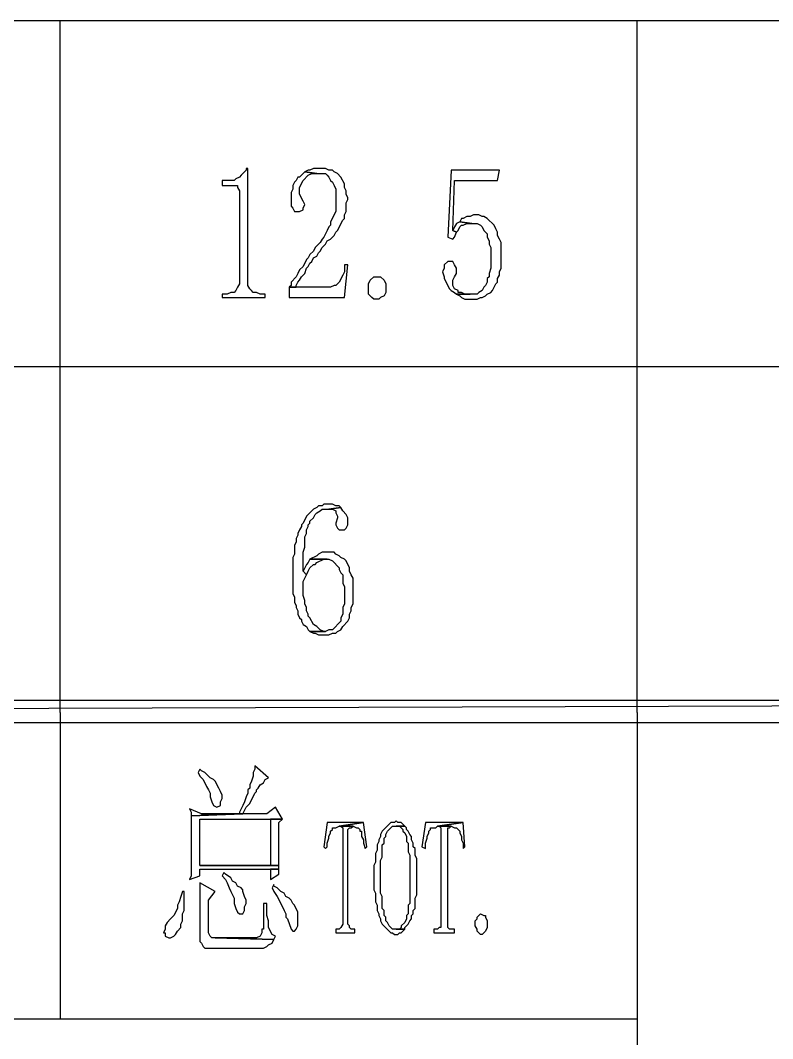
# Model space of a CAD drawing. Extents: x -15.4 to 0.8, y 0.3 to 11.8.
# Drawn here: x -8.5823 to -8.2182, y 6.629 to 7.1219 of the extents above; entities that cross this region are included whole.
import ezdxf

# ---------------------------------------------------------------- set-up
doc = ezdxf.new("R2010")
doc.units = 0
doc.header["$MEASUREMENT"] = 0
doc.linetypes.add('AUSGEZOGEN', pattern=[0])
doc.layers.get('0').update_dxf_attribs({"linetype": 'AUSGEZOGEN'})

msp = doc.modelspace()

# ---------------------------------------------------------------- linework, layer by layer
for points in [[(-10.76795, 7.1219), (-7.41878, 7.1219)], [(-8.56295, 6.7869), (-8.56295, 7.1219)], [(-8.28378, 6.7869), (-8.28378, 7.1219)], [(-8.47211, 7.05023), (-8.47295, 7.05023), (-8.47295, 7.05023), (-8.47295, 7.0494), (-8.47295, 7.0494), (-8.47545, 7.0469), (-8.47545, 7.0469), (-8.47628, 7.04606), (-8.47628, 7.04606), (-8.47795, 7.04523), (-8.47795, 7.04523), (-8.47878, 7.0444), (-8.47878, 7.0444), (-8.48461, 7.0444), (-8.48461, 7.0444), (-8.48461, 7.0419), (-8.48461, 7.0419), (-8.47711, 7.0419), (-8.47711, 7.0419), (-8.47711, 7.04106), (-8.47711, 7.04106), (-8.47628, 7.0394), (-8.47628, 7.0394), (-8.47628, 6.9944), (-8.47628, 6.9944), (-8.47711, 6.99273), (-8.47711, 6.99273), (-8.47795, 6.99106), (-8.47795, 6.99106), (-8.47878, 6.99023), (-8.47878, 6.99023), (-8.48045, 6.99023), (-8.48045, 6.99023), (-8.48211, 6.9894), (-8.48211, 6.9894), (-8.48461, 6.9894), (-8.48461, 6.9894), (-8.48461, 6.98773), (-8.48461, 6.98773), (-8.46378, 6.98773), (-8.46378, 6.98773), (-8.46378, 6.9894), (-8.46378, 6.9894), (-8.46628, 6.9894), (-8.46628, 6.9894), (-8.46795, 6.99023), (-8.46795, 6.99023), (-8.46961, 6.99023), (-8.46961, 6.99023), (-8.47045, 6.99106), (-8.47045, 6.99106), (-8.47128, 6.9919), (-8.47128, 6.9919), (-8.47211, 6.99356), (-8.47211, 6.99356), (-8.47211, 6.99523), (-8.47211, 7.05023)], [(-8.43795, 7.05023), (-8.44045, 7.05023), (-8.44045, 7.05023), (-8.44211, 7.0494), (-8.44211, 7.0494), (-8.44295, 7.0494), (-8.44295, 7.0494), (-8.44461, 7.04856), (-8.44461, 7.04856), (-8.43878, 7.04773), (-8.43878, 7.04773), (-8.43461, 7.04773), (-8.43461, 7.04773), (-8.43378, 7.0469), (-8.43378, 7.0469), (-8.43295, 7.04606), (-8.43295, 7.04606), (-8.43211, 7.0444), (-8.43211, 7.0444), (-8.43128, 7.04356), (-8.43128, 7.04356), (-8.43045, 7.0419), (-8.43045, 7.0419), (-8.42961, 7.04023), (-8.42961, 7.04023), (-8.42961, 7.0294), (-8.42961, 7.0294), (-8.43211, 7.0244), (-8.43211, 7.0244), (-8.43211, 7.02273), (-8.43211, 7.02273), (-8.43295, 7.0219), (-8.43295, 7.0219), (-8.43378, 7.02023), (-8.43378, 7.02023), (-8.43461, 7.01856), (-8.43461, 7.01856), (-8.43545, 7.0169), (-8.43545, 7.0169), (-8.43628, 7.01606), (-8.43628, 7.01606), (-8.43711, 7.0144), (-8.43711, 7.0144), (-8.43878, 7.01273), (-8.43878, 7.01273), (-8.43961, 7.0119), (-8.43961, 7.0119), (-8.44045, 7.01023), (-8.44045, 7.01023), (-8.44211, 7.00856), (-8.44211, 7.00856), (-8.44295, 7.0069), (-8.44295, 7.0069), (-8.44378, 7.00606), (-8.44378, 7.00606), (-8.44545, 7.00273), (-8.44545, 7.00273), (-8.44711, 7.00106), (-8.44711, 7.00106), (-8.44795, 6.9994), (-8.44795, 6.9994), (-8.44878, 6.99773), (-8.44878, 6.99773), (-8.45128, 6.99523), (-8.45128, 6.99523), (-8.45128, 6.99356), (-8.45128, 6.99356), (-8.45211, 6.99273), (-8.45211, 6.99273), (-8.44878, 6.99273), (-8.44878, 6.99273), (-8.44878, 6.99356), (-8.44878, 6.99356), (-8.44795, 6.99523), (-8.44795, 6.99523), (-8.44711, 6.99606), (-8.44711, 6.99606), (-8.44628, 6.99773), (-8.44628, 6.99773), (-8.44461, 6.9994), (-8.44461, 6.9994), (-8.44378, 7.0019), (-8.44378, 7.0019), (-8.44295, 7.00273), (-8.44295, 7.00273), (-8.44211, 7.0044), (-8.44211, 7.0044), (-8.44128, 7.00523), (-8.44128, 7.00523), (-8.44045, 7.0069), (-8.44045, 7.0069), (-8.43878, 7.00773), (-8.43878, 7.00773), (-8.43795, 7.0094), (-8.43795, 7.0094), (-8.43711, 7.01023), (-8.43711, 7.01023), (-8.43628, 7.0119), (-8.43628, 7.0119), (-8.43461, 7.01356), (-8.43461, 7.01356), (-8.43378, 7.01523), (-8.43378, 7.01523), (-8.43211, 7.01606), (-8.43211, 7.01606), (-8.43045, 7.01773), (-8.43045, 7.01773), (-8.42961, 7.0194), (-8.42961, 7.0194), (-8.42878, 7.02023), (-8.42878, 7.02023), (-8.42628, 7.02523), (-8.42628, 7.02523), (-8.42545, 7.02606), (-8.42545, 7.02606), (-8.42545, 7.02773), (-8.42545, 7.02773), (-8.42461, 7.0294), (-8.42461, 7.0294), (-8.42461, 7.03356), (-8.42461, 7.03356), (-8.42378, 7.03523), (-8.42378, 7.03523), (-8.42378, 7.03606), (-8.42378, 7.03606), (-8.42461, 7.03773), (-8.42461, 7.03773), (-8.42461, 7.0394), (-8.42461, 7.0394), (-8.42545, 7.04106), (-8.42545, 7.04106), (-8.42545, 7.04273), (-8.42545, 7.04273), (-8.42711, 7.04606), (-8.42711, 7.04606), (-8.42878, 7.04773), (-8.42878, 7.04773), (-8.43045, 7.04856), (-8.43045, 7.04856), (-8.43128, 7.0494), (-8.43128, 7.0494), (-8.43295, 7.0494), (-8.43295, 7.0494), (-8.43461, 7.05023), (-8.43461, 7.05023), (-8.43628, 7.05023), (-8.43795, 7.05023)], [(-8.35045, 7.0494), (-8.37378, 7.0494), (-8.37378, 7.0494), (-8.37545, 7.0169), (-8.37545, 7.0169), (-8.37295, 7.01606), (-8.37295, 7.01606), (-8.37211, 7.0169), (-8.37211, 7.0169), (-8.37128, 7.0194), (-8.37128, 7.0194), (-8.37295, 7.02023), (-8.37295, 7.02023), (-8.37211, 7.0444), (-8.37211, 7.0444), (-8.35128, 7.0444), (-8.35045, 7.0494)], [(-8.44461, 7.04856), (-8.44711, 7.04606), (-8.44711, 7.04606), (-8.44795, 7.04606), (-8.44795, 7.04606), (-8.44878, 7.0444), (-8.44878, 7.0444), (-8.44961, 7.04356), (-8.44961, 7.04356), (-8.45045, 7.0419), (-8.45045, 7.0419), (-8.45045, 7.04023), (-8.45045, 7.04023), (-8.45128, 7.03856), (-8.45128, 7.03856), (-8.45128, 7.0319), (-8.45128, 7.0319), (-8.45045, 7.03106), (-8.45045, 7.03106), (-8.44961, 7.0294), (-8.44961, 7.0294), (-8.44711, 7.0294), (-8.44711, 7.0294), (-8.44545, 7.03023), (-8.44545, 7.03023), (-8.44545, 7.03106), (-8.44545, 7.03106), (-8.44461, 7.03273), (-8.44461, 7.03273), (-8.44545, 7.0344), (-8.44545, 7.0344), (-8.44711, 7.03773), (-8.44711, 7.03773), (-8.44711, 7.04106), (-8.44711, 7.04106), (-8.44545, 7.0444), (-8.44545, 7.0444), (-8.44295, 7.0469), (-8.44295, 7.0469), (-8.44128, 7.04773), (-8.44128, 7.04773), (-8.43878, 7.04773), (-8.44461, 7.04856)], [(-8.36961, 7.0244), (-8.37128, 7.02356), (-8.37128, 7.02356), (-8.37211, 7.0219), (-8.37211, 7.0219), (-8.37295, 7.02023), (-8.37295, 7.02023), (-8.37128, 7.0194), (-8.37128, 7.0194), (-8.37045, 7.02023), (-8.37045, 7.02023), (-8.36961, 7.0219), (-8.36961, 7.0219), (-8.36878, 7.02273), (-8.36878, 7.02273), (-8.36795, 7.02273), (-8.36795, 7.02273), (-8.36628, 7.02356), (-8.36628, 7.02356), (-8.36378, 7.02356), (-8.36961, 7.0244)], [(-8.36211, 7.02773), (-8.36295, 7.02773), (-8.36295, 7.02773), (-8.36461, 7.0269), (-8.36461, 7.0269), (-8.36628, 7.0269), (-8.36628, 7.0269), (-8.36795, 7.02606), (-8.36795, 7.02606), (-8.36878, 7.02606), (-8.36878, 7.02606), (-8.36961, 7.0244), (-8.36961, 7.0244), (-8.36378, 7.02356), (-8.36378, 7.02356), (-8.36128, 7.02356), (-8.36128, 7.02356), (-8.35961, 7.02273), (-8.35961, 7.02273), (-8.35878, 7.0219), (-8.35878, 7.0219), (-8.35795, 7.02023), (-8.35795, 7.02023), (-8.35711, 7.0194), (-8.35711, 7.0194), (-8.35628, 7.01856), (-8.35628, 7.01856), (-8.35628, 7.0169), (-8.35628, 7.0169), (-8.35545, 7.01523), (-8.35545, 7.01523), (-8.35545, 7.01356), (-8.35545, 7.01356), (-8.35461, 7.0119), (-8.35461, 7.0119), (-8.35461, 7.0019), (-8.35461, 7.0019), (-8.35545, 6.9994), (-8.35545, 6.9994), (-8.35545, 6.99773), (-8.35545, 6.99773), (-8.35628, 6.9969), (-8.35628, 6.9969), (-8.35628, 6.99523), (-8.35628, 6.99523), (-8.35711, 6.99356), (-8.35711, 6.99356), (-8.35795, 6.99273), (-8.35795, 6.99273), (-8.35878, 6.99106), (-8.35878, 6.99106), (-8.36045, 6.99023), (-8.36045, 6.99023), (-8.36128, 6.9894), (-8.36128, 6.9894), (-8.37128, 6.9894), (-8.37128, 6.9894), (-8.36961, 6.98856), (-8.36961, 6.98856), (-8.36878, 6.98773), (-8.36878, 6.98773), (-8.36711, 6.9869), (-8.36711, 6.9869), (-8.36128, 6.9869), (-8.36128, 6.9869), (-8.35961, 6.98773), (-8.35961, 6.98773), (-8.35878, 6.98773), (-8.35878, 6.98773), (-8.35711, 6.98856), (-8.35711, 6.98856), (-8.35628, 6.9894), (-8.35628, 6.9894), (-8.35461, 6.99023), (-8.35461, 6.99023), (-8.35378, 6.99106), (-8.35378, 6.99106), (-8.35295, 6.99273), (-8.35295, 6.99273), (-8.35211, 6.9944), (-8.35211, 6.9944), (-8.35128, 6.99523), (-8.35128, 6.99523), (-8.35128, 6.9969), (-8.35128, 6.9969), (-8.35045, 6.99856), (-8.35045, 6.99856), (-8.35045, 7.00023), (-8.35045, 7.00023), (-8.34961, 7.0019), (-8.34961, 7.0019), (-8.34961, 7.0144), (-8.34961, 7.0144), (-8.35045, 7.01606), (-8.35045, 7.01606), (-8.35128, 7.01773), (-8.35128, 7.01773), (-8.35128, 7.0194), (-8.35128, 7.0194), (-8.35211, 7.02106), (-8.35211, 7.02106), (-8.35295, 7.02273), (-8.35295, 7.02273), (-8.35628, 7.02606), (-8.35628, 7.02606), (-8.35795, 7.0269), (-8.35795, 7.0269), (-8.35878, 7.0269), (-8.35878, 7.0269), (-8.36045, 7.02773), (-8.36211, 7.02773)], [(-8.37378, 7.00523), (-8.37545, 7.00523), (-8.37545, 7.00523), (-8.37711, 7.00356), (-8.37711, 7.00356), (-8.37711, 7.0019), (-8.37711, 7.0019), (-8.37795, 7.00023), (-8.37795, 7.00023), (-8.37711, 6.99773), (-8.37711, 6.99773), (-8.37711, 6.9969), (-8.37711, 6.9969), (-8.37461, 6.9919), (-8.37461, 6.9919), (-8.37378, 6.99106), (-8.37378, 6.99106), (-8.37211, 6.99023), (-8.37211, 6.99023), (-8.37128, 6.9894), (-8.37128, 6.9894), (-8.36461, 6.9894), (-8.36461, 6.9894), (-8.36711, 6.9894), (-8.36711, 6.9894), (-8.36878, 6.99023), (-8.36878, 6.99023), (-8.37045, 6.99023), (-8.37045, 6.99023), (-8.37045, 6.99106), (-8.37045, 6.99106), (-8.37211, 6.9919), (-8.37211, 6.9919), (-8.37295, 6.99356), (-8.37295, 6.99356), (-8.37295, 6.99606), (-8.37295, 6.99606), (-8.37211, 6.99773), (-8.37211, 6.99773), (-8.37128, 6.9994), (-8.37128, 6.9994), (-8.37128, 7.0019), (-8.37128, 7.0019), (-8.37211, 7.00356), (-8.37211, 7.00356), (-8.37295, 7.00523), (-8.37378, 7.00523)], [(-8.42378, 7.00356), (-8.42545, 7.00356), (-8.42545, 7.00356), (-8.42545, 7.00023), (-8.42545, 7.00023), (-8.42628, 6.99856), (-8.42628, 6.99856), (-8.42795, 6.99523), (-8.42795, 6.99523), (-8.42961, 6.99356), (-8.42961, 6.99356), (-8.43045, 6.99356), (-8.43045, 6.99356), (-8.43211, 6.99273), (-8.43211, 6.99273), (-8.45211, 6.99273), (-8.45211, 6.99273), (-8.45211, 6.98773), (-8.45211, 6.98773), (-8.42545, 6.98773), (-8.42378, 7.00356)], [(-8.40961, 6.9869), (-8.41128, 6.9869), (-8.41128, 6.9869), (-8.41211, 6.98773), (-8.41211, 6.98773), (-8.41295, 6.98856), (-8.41295, 6.98856), (-8.41378, 6.9894), (-8.41378, 6.9894), (-8.41378, 6.9944), (-8.41378, 6.9944), (-8.41295, 6.99606), (-8.41295, 6.99606), (-8.41128, 6.99773), (-8.41128, 6.99773), (-8.40795, 6.99773), (-8.40795, 6.99773), (-8.40628, 6.99606), (-8.40628, 6.99606), (-8.40545, 6.9944), (-8.40545, 6.9944), (-8.40545, 6.99023), (-8.40545, 6.99023), (-8.40628, 6.98856), (-8.40628, 6.98856), (-8.40795, 6.98773), (-8.40795, 6.98773), (-8.40878, 6.9869), (-8.40878, 6.9869), (-8.40961, 6.9869), (-8.40961, 6.9869)], [(-10.76795, 6.9544), (-7.41878, 6.9544)], [(-8.43295, 6.88773), (-8.43545, 6.88773), (-8.43545, 6.88773), (-8.43628, 6.8869), (-8.43628, 6.8869), (-8.43795, 6.8869), (-8.43795, 6.8869), (-8.43878, 6.88606), (-8.43878, 6.88606), (-8.44045, 6.88523), (-8.44045, 6.88523), (-8.44378, 6.8819), (-8.44378, 6.8819), (-8.44545, 6.87856), (-8.44545, 6.87856), (-8.44628, 6.87773), (-8.44628, 6.87773), (-8.44628, 6.8769), (-8.44628, 6.8769), (-8.44711, 6.87523), (-8.44711, 6.87523), (-8.44795, 6.87356), (-8.44795, 6.87356), (-8.44795, 6.87273), (-8.44795, 6.87273), (-8.44878, 6.87106), (-8.44878, 6.87106), (-8.44878, 6.8694), (-8.44878, 6.8694), (-8.44961, 6.86773), (-8.44961, 6.86773), (-8.44961, 6.86356), (-8.44961, 6.86356), (-8.45045, 6.8619), (-8.45045, 6.8619), (-8.45045, 6.8444), (-8.45045, 6.8444), (-8.44961, 6.84273), (-8.44961, 6.84273), (-8.44961, 6.84023), (-8.44961, 6.84023), (-8.44878, 6.83856), (-8.44878, 6.83856), (-8.44878, 6.83773), (-8.44878, 6.83773), (-8.44795, 6.83606), (-8.44795, 6.83606), (-8.44795, 6.8344), (-8.44795, 6.8344), (-8.44711, 6.83273), (-8.44711, 6.83273), (-8.44628, 6.8319), (-8.44628, 6.8319), (-8.44628, 6.83106), (-8.44628, 6.83106), (-8.44545, 6.8294), (-8.44545, 6.8294), (-8.44378, 6.82856), (-8.44378, 6.82856), (-8.44295, 6.8269), (-8.44295, 6.8269), (-8.44211, 6.82606), (-8.44211, 6.82606), (-8.43461, 6.82606), (-8.43461, 6.82606), (-8.43545, 6.82606), (-8.43545, 6.82606), (-8.43711, 6.8269), (-8.43711, 6.8269), (-8.43878, 6.82856), (-8.43878, 6.82856), (-8.44045, 6.8294), (-8.44045, 6.8294), (-8.44211, 6.83273), (-8.44211, 6.83273), (-8.44295, 6.83356), (-8.44295, 6.83356), (-8.44295, 6.8344), (-8.44295, 6.8344), (-8.44378, 6.83606), (-8.44378, 6.83606), (-8.44378, 6.83773), (-8.44378, 6.83773), (-8.44461, 6.8394), (-8.44461, 6.8394), (-8.44461, 6.84106), (-8.44461, 6.84106), (-8.44545, 6.84356), (-8.44545, 6.84356), (-8.44545, 6.85023), (-8.44545, 6.85023), (-8.44378, 6.85356), (-8.44378, 6.85356), (-8.44545, 6.85523), (-8.44545, 6.85523), (-8.44545, 6.8644), (-8.44545, 6.8644), (-8.44461, 6.8669), (-8.44461, 6.8669), (-8.44461, 6.8719), (-8.44461, 6.8719), (-8.44378, 6.87356), (-8.44378, 6.87356), (-8.44378, 6.87523), (-8.44378, 6.87523), (-8.44295, 6.8769), (-8.44295, 6.8769), (-8.44295, 6.87773), (-8.44295, 6.87773), (-8.44211, 6.87856), (-8.44211, 6.87856), (-8.44211, 6.8794), (-8.44211, 6.8794), (-8.44045, 6.88106), (-8.44045, 6.88106), (-8.43961, 6.88273), (-8.43961, 6.88273), (-8.43878, 6.88356), (-8.43878, 6.88356), (-8.43711, 6.8844), (-8.43711, 6.8844), (-8.43628, 6.88523), (-8.43628, 6.88523), (-8.43295, 6.88523), (-8.43295, 6.88523), (-8.42711, 6.88606), (-8.42711, 6.88606), (-8.42795, 6.8869), (-8.42795, 6.8869), (-8.42961, 6.8869), (-8.42961, 6.8869), (-8.43128, 6.88773), (-8.43295, 6.88773)], [(-8.42711, 6.88606), (-8.43295, 6.88523), (-8.43295, 6.88523), (-8.43128, 6.88523), (-8.43128, 6.88523), (-8.42961, 6.8844), (-8.42961, 6.8844), (-8.42961, 6.88356), (-8.42961, 6.88356), (-8.42878, 6.8819), (-8.42878, 6.8819), (-8.42878, 6.88106), (-8.42878, 6.88106), (-8.42961, 6.87856), (-8.42961, 6.87856), (-8.42961, 6.87773), (-8.42961, 6.87773), (-8.42878, 6.87606), (-8.42878, 6.87606), (-8.42795, 6.87523), (-8.42795, 6.87523), (-8.42545, 6.87523), (-8.42545, 6.87523), (-8.42461, 6.87606), (-8.42461, 6.87606), (-8.42378, 6.87773), (-8.42378, 6.87773), (-8.42378, 6.88106), (-8.42378, 6.88106), (-8.42461, 6.88273), (-8.42461, 6.88273), (-8.42628, 6.8844), (-8.42711, 6.88606)], [(-8.43378, 6.8644), (-8.43628, 6.8644), (-8.43628, 6.8644), (-8.43795, 6.86356), (-8.43795, 6.86356), (-8.43878, 6.86273), (-8.43878, 6.86273), (-8.44211, 6.86106), (-8.44211, 6.86106), (-8.43295, 6.86106), (-8.43295, 6.86106), (-8.43128, 6.86023), (-8.43128, 6.86023), (-8.42795, 6.8569), (-8.42795, 6.8569), (-8.42795, 6.85606), (-8.42795, 6.85606), (-8.42711, 6.8544), (-8.42711, 6.8544), (-8.42628, 6.85356), (-8.42628, 6.85356), (-8.42628, 6.8494), (-8.42628, 6.8494), (-8.42545, 6.84773), (-8.42545, 6.84773), (-8.42545, 6.8394), (-8.42545, 6.8394), (-8.42628, 6.83773), (-8.42628, 6.83773), (-8.42628, 6.8344), (-8.42628, 6.8344), (-8.42711, 6.83273), (-8.42711, 6.83273), (-8.42711, 6.83106), (-8.42711, 6.83106), (-8.43128, 6.8269), (-8.43128, 6.8269), (-8.43295, 6.8269), (-8.43295, 6.8269), (-8.43461, 6.82606), (-8.43461, 6.82606), (-8.44211, 6.82606), (-8.44211, 6.82606), (-8.44045, 6.82523), (-8.44045, 6.82523), (-8.43961, 6.82523), (-8.43961, 6.82523), (-8.43795, 6.8244), (-8.43795, 6.8244), (-8.43295, 6.8244), (-8.43295, 6.8244), (-8.43128, 6.82523), (-8.43128, 6.82523), (-8.42961, 6.82523), (-8.42961, 6.82523), (-8.42878, 6.82606), (-8.42878, 6.82606), (-8.42711, 6.8269), (-8.42711, 6.8269), (-8.42628, 6.82856), (-8.42628, 6.82856), (-8.42378, 6.83106), (-8.42378, 6.83106), (-8.42295, 6.83273), (-8.42295, 6.83273), (-8.42295, 6.8344), (-8.42295, 6.8344), (-8.42211, 6.83606), (-8.42211, 6.83606), (-8.42211, 6.83773), (-8.42211, 6.83773), (-8.42128, 6.8394), (-8.42128, 6.8394), (-8.42128, 6.8519), (-8.42128, 6.8519), (-8.42211, 6.85356), (-8.42211, 6.85356), (-8.42295, 6.85523), (-8.42295, 6.85523), (-8.42295, 6.8569), (-8.42295, 6.8569), (-8.42461, 6.86023), (-8.42461, 6.86023), (-8.42545, 6.86106), (-8.42545, 6.86106), (-8.42711, 6.8619), (-8.42711, 6.8619), (-8.42795, 6.86273), (-8.42795, 6.86273), (-8.42961, 6.86356), (-8.42961, 6.86356), (-8.43045, 6.8644), (-8.43045, 6.8644), (-8.43211, 6.8644), (-8.43378, 6.8644)], [(-8.44211, 6.86106), (-8.44295, 6.8594), (-8.44295, 6.8594), (-8.44378, 6.85856), (-8.44378, 6.85856), (-8.44545, 6.85523), (-8.44545, 6.85523), (-8.44378, 6.85356), (-8.44378, 6.85356), (-8.44295, 6.85523), (-8.44295, 6.85523), (-8.44211, 6.8569), (-8.44211, 6.8569), (-8.44045, 6.85856), (-8.44045, 6.85856), (-8.43961, 6.85856), (-8.43961, 6.85856), (-8.43878, 6.8594), (-8.43878, 6.8594), (-8.43545, 6.86106), (-8.43545, 6.86106), (-8.43378, 6.86106), (-8.44211, 6.86106)], [(-10.76795, 6.79273), (-10.76795, 6.7819), (-10.76795, 6.7819), (-7.41878, 6.79273), (-10.76795, 6.79273)], [(-10.76795, 6.7819), (-7.41878, 6.79273), (-7.41878, 6.79273), (-7.41878, 6.7819), (-10.76795, 6.7819)], [(-10.76795, 6.79273), (-10.76795, 6.7819), (-10.76795, 6.7819), (-7.41878, 6.79273), (-10.76795, 6.79273)], [(-10.76795, 6.7819), (-7.41878, 6.79273), (-7.41878, 6.79273), (-7.41878, 6.7819), (-10.76795, 6.7819)], [(-8.56295, 6.7869), (-8.56295, 6.63856)], [(-8.28378, 6.7869), (-8.28378, 6.51106)], [(-8.49545, 6.7594), (-8.49628, 6.75773), (-8.49628, 6.75773), (-8.49545, 6.75606), (-8.49545, 6.75606), (-8.49378, 6.7544), (-8.49378, 6.7544), (-8.49211, 6.75106), (-8.49211, 6.75106), (-8.49128, 6.7494), (-8.49128, 6.7494), (-8.49045, 6.74773), (-8.49045, 6.74773), (-8.49045, 6.74606), (-8.49045, 6.74606), (-8.48961, 6.74356), (-8.48961, 6.74356), (-8.48878, 6.7419), (-8.48878, 6.7419), (-8.48711, 6.74106), (-8.48711, 6.74106), (-8.48545, 6.7419), (-8.48545, 6.7419), (-8.48545, 6.74356), (-8.48545, 6.74356), (-8.48461, 6.74523), (-8.48461, 6.74523), (-8.48461, 6.7469), (-8.48461, 6.7469), (-8.48545, 6.74856), (-8.48545, 6.74856), (-8.48628, 6.75023), (-8.48628, 6.75023), (-8.48795, 6.75356), (-8.48795, 6.75356), (-8.48878, 6.7544), (-8.48878, 6.7544), (-8.49045, 6.75523), (-8.49045, 6.75523), (-8.49295, 6.75773), (-8.49295, 6.75773), (-8.49461, 6.75856), (-8.49545, 6.7594)], [(-8.46878, 6.76106), (-8.46878, 6.7594), (-8.46878, 6.7594), (-8.46961, 6.75773), (-8.46961, 6.75773), (-8.46961, 6.75606), (-8.46961, 6.75606), (-8.47045, 6.75356), (-8.47045, 6.75356), (-8.47128, 6.7519), (-8.47128, 6.7519), (-8.47128, 6.75023), (-8.47128, 6.75023), (-8.47211, 6.7494), (-8.47211, 6.7494), (-8.47211, 6.74773), (-8.47211, 6.74773), (-8.47295, 6.74606), (-8.47295, 6.74606), (-8.47378, 6.74356), (-8.47378, 6.74356), (-8.47461, 6.7419), (-8.47461, 6.7419), (-8.47545, 6.74023), (-8.47545, 6.74023), (-8.47628, 6.73856), (-8.47628, 6.73856), (-8.47628, 6.73773), (-8.47628, 6.73773), (-8.49461, 6.73773), (-8.49461, 6.73773), (-8.47461, 6.73773), (-8.47461, 6.73773), (-8.47378, 6.7394), (-8.47378, 6.7394), (-8.47295, 6.74106), (-8.47295, 6.74106), (-8.47128, 6.74273), (-8.47128, 6.74273), (-8.46878, 6.74773), (-8.46878, 6.74773), (-8.46795, 6.74856), (-8.46795, 6.74856), (-8.46795, 6.7494), (-8.46795, 6.7494), (-8.46711, 6.75023), (-8.46711, 6.75023), (-8.46628, 6.7519), (-8.46628, 6.7519), (-8.46461, 6.75273), (-8.46461, 6.75273), (-8.46378, 6.7544), (-8.46378, 6.7544), (-8.46211, 6.75523), (-8.46878, 6.76106)], [(-8.45878, 6.74106), (-8.46295, 6.73773), (-8.46295, 6.73773), (-8.47461, 6.73773), (-8.47461, 6.73773), (-8.49961, 6.7369), (-8.49961, 6.7369), (-8.49961, 6.70773), (-8.49961, 6.70773), (-8.50045, 6.70606), (-8.50045, 6.70606), (-8.49545, 6.70773), (-8.49545, 6.70773), (-8.49545, 6.71106), (-8.49545, 6.71106), (-8.45711, 6.71106), (-8.45711, 6.71106), (-8.45711, 6.71273), (-8.45711, 6.71273), (-8.49545, 6.71273), (-8.49545, 6.71273), (-8.49545, 6.73523), (-8.49545, 6.73523), (-8.45545, 6.73523), (-8.45878, 6.74106)], [(-8.50045, 6.74023), (-8.49961, 6.73856), (-8.49961, 6.73856), (-8.49961, 6.7369), (-8.49961, 6.7369), (-8.47461, 6.73773), (-8.47461, 6.73773), (-8.49461, 6.73773), (-8.50045, 6.74023)], [(-8.45545, 6.73523), (-8.46128, 6.73523), (-8.46128, 6.73523), (-8.46128, 6.71273), (-8.46128, 6.71273), (-8.49545, 6.71273), (-8.49545, 6.71273), (-8.45711, 6.71273), (-8.45711, 6.71273), (-8.45711, 6.73356), (-8.45545, 6.73523)], [(-8.41628, 6.73356), (-8.43378, 6.73356), (-8.43378, 6.73356), (-8.43545, 6.7219), (-8.43545, 6.7219), (-8.43461, 6.72106), (-8.43461, 6.72106), (-8.43378, 6.7219), (-8.43378, 6.7219), (-8.43378, 6.72356), (-8.43378, 6.72356), (-8.43295, 6.72606), (-8.43295, 6.72606), (-8.43295, 6.7269), (-8.43295, 6.7269), (-8.43211, 6.72856), (-8.43211, 6.72856), (-8.43211, 6.7294), (-8.43211, 6.7294), (-8.43128, 6.73023), (-8.43128, 6.73023), (-8.43128, 6.73106), (-8.43128, 6.73106), (-8.42961, 6.73106), (-8.42961, 6.73106), (-8.42795, 6.7319), (-8.41628, 6.73356)], [(-8.41628, 6.73356), (-8.42795, 6.7319), (-8.42795, 6.7319), (-8.42128, 6.7319), (-8.42128, 6.7319), (-8.41961, 6.73106), (-8.41961, 6.73106), (-8.41878, 6.73106), (-8.41878, 6.73106), (-8.41795, 6.73023), (-8.41795, 6.73023), (-8.41795, 6.7294), (-8.41795, 6.7294), (-8.41711, 6.7294), (-8.41711, 6.7294), (-8.41711, 6.7269), (-8.41711, 6.7269), (-8.41628, 6.72523), (-8.41628, 6.72523), (-8.41628, 6.72356), (-8.41628, 6.72356), (-8.41545, 6.72106), (-8.41545, 6.72106), (-8.41461, 6.7219), (-8.41628, 6.73356)], [(-8.40045, 6.7344), (-8.40128, 6.73356), (-8.40128, 6.73356), (-8.40295, 6.73356), (-8.40295, 6.73356), (-8.40711, 6.7294), (-8.40711, 6.7294), (-8.40795, 6.72773), (-8.40795, 6.72773), (-8.40795, 6.7269), (-8.40795, 6.7269), (-8.40878, 6.72523), (-8.40878, 6.72523), (-8.40878, 6.7244), (-8.40878, 6.7244), (-8.40961, 6.72273), (-8.40961, 6.72273), (-8.40961, 6.72023), (-8.40961, 6.72023), (-8.41045, 6.71856), (-8.41045, 6.71856), (-8.41045, 6.7144), (-8.41045, 6.7144), (-8.41128, 6.71273), (-8.41128, 6.71273), (-8.41128, 6.70106), (-8.41128, 6.70106), (-8.41045, 6.6994), (-8.41045, 6.6994), (-8.41045, 6.69523), (-8.41045, 6.69523), (-8.40961, 6.69356), (-8.40961, 6.69356), (-8.40961, 6.69106), (-8.40961, 6.69106), (-8.40878, 6.6894), (-8.40878, 6.6894), (-8.40878, 6.68856), (-8.40878, 6.68856), (-8.40795, 6.6869), (-8.40795, 6.6869), (-8.40795, 6.68606), (-8.40795, 6.68606), (-8.40711, 6.6844), (-8.40711, 6.6844), (-8.40295, 6.68023), (-8.40295, 6.68023), (-8.40211, 6.68023), (-8.40211, 6.68023), (-8.40128, 6.6794), (-8.40128, 6.6794), (-8.39961, 6.6794), (-8.39961, 6.6794), (-8.39878, 6.68023), (-8.39878, 6.68023), (-8.39795, 6.68023), (-8.39795, 6.68023), (-8.39628, 6.6819), (-8.39628, 6.6819), (-8.40211, 6.6819), (-8.40211, 6.6819), (-8.40378, 6.68356), (-8.40378, 6.68356), (-8.40461, 6.68523), (-8.40461, 6.68523), (-8.40545, 6.68606), (-8.40545, 6.68606), (-8.40545, 6.68773), (-8.40545, 6.68773), (-8.40628, 6.68856), (-8.40628, 6.68856), (-8.40628, 6.69106), (-8.40628, 6.69106), (-8.40711, 6.6919), (-8.40711, 6.6919), (-8.40711, 6.69773), (-8.40711, 6.69773), (-8.40795, 6.6994), (-8.40795, 6.6994), (-8.40795, 6.71523), (-8.40795, 6.71523), (-8.40711, 6.7169), (-8.40711, 6.7169), (-8.40711, 6.72273), (-8.40711, 6.72273), (-8.40628, 6.72356), (-8.40628, 6.72356), (-8.40628, 6.72606), (-8.40628, 6.72606), (-8.40545, 6.7269), (-8.40545, 6.7269), (-8.40545, 6.72773), (-8.40545, 6.72773), (-8.40461, 6.7294), (-8.40461, 6.7294), (-8.40211, 6.7319), (-8.40211, 6.7319), (-8.39628, 6.7319), (-8.39628, 6.7319), (-8.39795, 6.73356), (-8.39795, 6.73356), (-8.39961, 6.73356), (-8.40045, 6.7344)], [(-8.36795, 6.73356), (-8.38628, 6.73356), (-8.38628, 6.73356), (-8.38795, 6.7219), (-8.38795, 6.7219), (-8.38628, 6.72106), (-8.38628, 6.72106), (-8.38628, 6.72356), (-8.38628, 6.72356), (-8.38545, 6.72606), (-8.38545, 6.72606), (-8.38545, 6.7269), (-8.38545, 6.7269), (-8.38461, 6.72856), (-8.38461, 6.72856), (-8.38461, 6.7294), (-8.38461, 6.7294), (-8.38378, 6.73023), (-8.38378, 6.73023), (-8.38378, 6.73106), (-8.38378, 6.73106), (-8.38128, 6.73106), (-8.38128, 6.73106), (-8.38045, 6.7319), (-8.36795, 6.73356)], [(-8.36795, 6.73356), (-8.38045, 6.7319), (-8.38045, 6.7319), (-8.37378, 6.7319), (-8.37378, 6.7319), (-8.37211, 6.73106), (-8.37211, 6.73106), (-8.37128, 6.73106), (-8.37128, 6.73106), (-8.37045, 6.73023), (-8.37045, 6.73023), (-8.36961, 6.7294), (-8.36961, 6.7294), (-8.36961, 6.72856), (-8.36961, 6.72856), (-8.36878, 6.7269), (-8.36878, 6.7269), (-8.36878, 6.72523), (-8.36878, 6.72523), (-8.36795, 6.72356), (-8.36795, 6.72356), (-8.36795, 6.72106), (-8.36795, 6.72106), (-8.36711, 6.7219), (-8.36795, 6.73356)], [(-8.42795, 6.7319), (-8.42711, 6.7319), (-8.42711, 6.7319), (-8.42628, 6.73106), (-8.42628, 6.73106), (-8.42628, 6.6844), (-8.42628, 6.6844), (-8.42711, 6.68273), (-8.42711, 6.68273), (-8.42795, 6.6819), (-8.42795, 6.6819), (-8.42961, 6.6819), (-8.42961, 6.6819), (-8.42961, 6.68023), (-8.42961, 6.68023), (-8.42045, 6.68023), (-8.42045, 6.68023), (-8.42045, 6.6819), (-8.42045, 6.6819), (-8.42211, 6.6819), (-8.42211, 6.6819), (-8.42295, 6.68273), (-8.42295, 6.68273), (-8.42295, 6.68356), (-8.42295, 6.68356), (-8.42378, 6.6844), (-8.42378, 6.6844), (-8.42378, 6.73023), (-8.42378, 6.73023), (-8.42295, 6.73106), (-8.42295, 6.73106), (-8.42211, 6.73106), (-8.42211, 6.73106), (-8.42128, 6.7319), (-8.42795, 6.7319)], [(-8.39628, 6.7319), (-8.40045, 6.7319), (-8.40045, 6.7319), (-8.39878, 6.7319), (-8.39878, 6.7319), (-8.39711, 6.73023), (-8.39711, 6.73023), (-8.39711, 6.7294), (-8.39711, 6.7294), (-8.39628, 6.72856), (-8.39628, 6.72856), (-8.39545, 6.7269), (-8.39545, 6.7269), (-8.39545, 6.7244), (-8.39545, 6.7244), (-8.39461, 6.72356), (-8.39461, 6.72356), (-8.39461, 6.7194), (-8.39461, 6.7194), (-8.39378, 6.71773), (-8.39378, 6.71773), (-8.39378, 6.6944), (-8.39378, 6.6944), (-8.39461, 6.69356), (-8.39461, 6.69356), (-8.39461, 6.6894), (-8.39461, 6.6894), (-8.39545, 6.68856), (-8.39545, 6.68856), (-8.39545, 6.6869), (-8.39545, 6.6869), (-8.39628, 6.68523), (-8.39628, 6.68523), (-8.39795, 6.68356), (-8.39795, 6.68356), (-8.39795, 6.68273), (-8.39795, 6.68273), (-8.39878, 6.6819), (-8.39878, 6.6819), (-8.40045, 6.6819), (-8.40045, 6.6819), (-8.39628, 6.6819), (-8.39628, 6.6819), (-8.39628, 6.68273), (-8.39628, 6.68273), (-8.39461, 6.6844), (-8.39461, 6.6844), (-8.39378, 6.68606), (-8.39378, 6.68606), (-8.39295, 6.6869), (-8.39295, 6.6869), (-8.39295, 6.68856), (-8.39295, 6.68856), (-8.39211, 6.6894), (-8.39211, 6.6894), (-8.39211, 6.69106), (-8.39211, 6.69106), (-8.39128, 6.6919), (-8.39128, 6.6919), (-8.39128, 6.6969), (-8.39128, 6.6969), (-8.39045, 6.69856), (-8.39045, 6.69856), (-8.39045, 6.71606), (-8.39045, 6.71606), (-8.39128, 6.71773), (-8.39128, 6.71773), (-8.39128, 6.72106), (-8.39128, 6.72106), (-8.39211, 6.7219), (-8.39211, 6.7219), (-8.39211, 6.72356), (-8.39211, 6.72356), (-8.39295, 6.72523), (-8.39295, 6.72523), (-8.39295, 6.7269), (-8.39295, 6.7269), (-8.39378, 6.72773), (-8.39378, 6.72773), (-8.39461, 6.7294), (-8.39461, 6.7294), (-8.39545, 6.73023), (-8.39545, 6.73023), (-8.39545, 6.73106), (-8.39628, 6.7319)], [(-8.38045, 6.7319), (-8.37961, 6.7319), (-8.37961, 6.7319), (-8.37878, 6.73106), (-8.37878, 6.73106), (-8.37878, 6.68273), (-8.37878, 6.68273), (-8.37961, 6.68273), (-8.37961, 6.68273), (-8.38045, 6.6819), (-8.38045, 6.6819), (-8.38211, 6.6819), (-8.38211, 6.6819), (-8.38211, 6.68023), (-8.38211, 6.68023), (-8.37211, 6.68023), (-8.37211, 6.68023), (-8.37211, 6.6819), (-8.37211, 6.6819), (-8.37461, 6.6819), (-8.37461, 6.6819), (-8.37545, 6.68273), (-8.37545, 6.68273), (-8.37545, 6.73106), (-8.37545, 6.73106), (-8.37461, 6.73106), (-8.37461, 6.73106), (-8.37378, 6.7319), (-8.38045, 6.7319)], [(-8.48378, 6.7094), (-8.48461, 6.70773), (-8.48461, 6.70773), (-8.48295, 6.70606), (-8.48295, 6.70606), (-8.48211, 6.7044), (-8.48211, 6.7044), (-8.48128, 6.7019), (-8.48128, 6.7019), (-8.48045, 6.70023), (-8.48045, 6.70023), (-8.47961, 6.69856), (-8.47961, 6.69856), (-8.47878, 6.6969), (-8.47878, 6.6969), (-8.47878, 6.6944), (-8.47878, 6.6944), (-8.47795, 6.6919), (-8.47795, 6.6919), (-8.47711, 6.69023), (-8.47711, 6.69023), (-8.47628, 6.6894), (-8.47628, 6.6894), (-8.47461, 6.6894), (-8.47461, 6.6894), (-8.47378, 6.69106), (-8.47378, 6.69106), (-8.47378, 6.69273), (-8.47378, 6.69273), (-8.47295, 6.6944), (-8.47295, 6.6944), (-8.47295, 6.69606), (-8.47295, 6.69606), (-8.47378, 6.69773), (-8.47378, 6.69773), (-8.47461, 6.70023), (-8.47461, 6.70023), (-8.47461, 6.70106), (-8.47461, 6.70106), (-8.47545, 6.7019), (-8.47545, 6.7019), (-8.47711, 6.70273), (-8.47711, 6.70273), (-8.47795, 6.7044), (-8.47795, 6.7044), (-8.47961, 6.70523), (-8.47961, 6.70523), (-8.48045, 6.7069), (-8.48045, 6.7069), (-8.48295, 6.70856), (-8.48378, 6.7094)], [(-8.45711, 6.71106), (-8.46128, 6.71106), (-8.46128, 6.71106), (-8.46128, 6.70606), (-8.46128, 6.70606), (-8.45711, 6.70856), (-8.45711, 6.70856), (-8.45711, 6.7094), (-8.45711, 6.71106)], [(-8.49545, 6.7044), (-8.49545, 6.67606), (-8.49545, 6.67606), (-8.49461, 6.67523), (-8.49461, 6.67523), (-8.49378, 6.67356), (-8.49378, 6.67356), (-8.49295, 6.67273), (-8.49295, 6.67273), (-8.46461, 6.67273), (-8.46461, 6.67273), (-8.46295, 6.67356), (-8.46295, 6.67356), (-8.46211, 6.6744), (-8.46211, 6.6744), (-8.46045, 6.67523), (-8.46045, 6.67523), (-8.45961, 6.6769), (-8.45961, 6.6769), (-8.48795, 6.67773), (-8.48795, 6.67773), (-8.48961, 6.67773), (-8.48961, 6.67773), (-8.49045, 6.67856), (-8.49045, 6.67856), (-8.49128, 6.68023), (-8.49128, 6.68023), (-8.49128, 6.69606), (-8.49128, 6.69606), (-8.48795, 6.70023), (-8.49545, 6.7044)], [(-8.50295, 6.70023), (-8.50378, 6.70023), (-8.50378, 6.70023), (-8.50461, 6.69773), (-8.50461, 6.69773), (-8.50545, 6.69523), (-8.50545, 6.69523), (-8.50628, 6.69356), (-8.50628, 6.69356), (-8.50628, 6.6919), (-8.50628, 6.6919), (-8.50795, 6.68856), (-8.50795, 6.68856), (-8.50878, 6.68773), (-8.50878, 6.68773), (-8.50961, 6.6869), (-8.50961, 6.6869), (-8.51128, 6.68523), (-8.51128, 6.68523), (-8.51211, 6.68356), (-8.51211, 6.68356), (-8.51211, 6.6819), (-8.51211, 6.6819), (-8.51295, 6.68023), (-8.51295, 6.68023), (-8.51211, 6.68023), (-8.51211, 6.68023), (-8.51211, 6.67856), (-8.51211, 6.67856), (-8.51045, 6.67773), (-8.51045, 6.67773), (-8.50961, 6.67773), (-8.50961, 6.67773), (-8.50795, 6.67856), (-8.50795, 6.67856), (-8.50711, 6.6794), (-8.50711, 6.6794), (-8.50628, 6.68106), (-8.50628, 6.68106), (-8.50461, 6.68273), (-8.50461, 6.68273), (-8.50461, 6.6844), (-8.50461, 6.6844), (-8.50378, 6.68606), (-8.50378, 6.68606), (-8.50378, 6.6894), (-8.50378, 6.6894), (-8.50295, 6.69106), (-8.50295, 6.69106), (-8.50295, 6.69773), (-8.50295, 6.70023)], [(-8.45961, 6.70356), (-8.46045, 6.7019), (-8.46045, 6.7019), (-8.45961, 6.70023), (-8.45961, 6.70023), (-8.45795, 6.69773), (-8.45795, 6.69773), (-8.45545, 6.69273), (-8.45545, 6.69273), (-8.45461, 6.69106), (-8.45461, 6.69106), (-8.45378, 6.6894), (-8.45378, 6.6894), (-8.45378, 6.68773), (-8.45378, 6.68773), (-8.45295, 6.6869), (-8.45295, 6.6869), (-8.45128, 6.6819), (-8.45128, 6.6819), (-8.45045, 6.68106), (-8.45045, 6.68106), (-8.44961, 6.68106), (-8.44961, 6.68106), (-8.44878, 6.6819), (-8.44878, 6.6819), (-8.44795, 6.68356), (-8.44795, 6.68356), (-8.44795, 6.69023), (-8.44795, 6.69023), (-8.44961, 6.69356), (-8.44961, 6.69356), (-8.45045, 6.6944), (-8.45045, 6.6944), (-8.45128, 6.69606), (-8.45128, 6.69606), (-8.45211, 6.6969), (-8.45211, 6.6969), (-8.45378, 6.69773), (-8.45378, 6.69773), (-8.45461, 6.6994), (-8.45461, 6.6994), (-8.45628, 6.70023), (-8.45628, 6.70023), (-8.45795, 6.7019), (-8.45795, 6.7019), (-8.45961, 6.70273), (-8.45961, 6.70356)], [(-8.46295, 6.6944), (-8.46461, 6.6944), (-8.46461, 6.6944), (-8.46461, 6.6819), (-8.46461, 6.6819), (-8.46545, 6.6819), (-8.46545, 6.6819), (-8.46545, 6.68023), (-8.46545, 6.68023), (-8.46628, 6.67856), (-8.46628, 6.67856), (-8.46795, 6.67773), (-8.46795, 6.67773), (-8.48795, 6.67773), (-8.48795, 6.67773), (-8.45961, 6.6769), (-8.45961, 6.6769), (-8.45878, 6.67856), (-8.45878, 6.67856), (-8.46045, 6.6794), (-8.46045, 6.6794), (-8.46211, 6.68273), (-8.46211, 6.68273), (-8.46211, 6.68606), (-8.46211, 6.68606), (-8.46295, 6.68856), (-8.46295, 6.68856), (-8.46295, 6.69356), (-8.46295, 6.6944)], [(-8.35961, 6.6794), (-8.36128, 6.68106), (-8.36128, 6.68106), (-8.36128, 6.6819), (-8.36128, 6.6819), (-8.36211, 6.68356), (-8.36211, 6.68356), (-8.36211, 6.68606), (-8.36211, 6.68606), (-8.36128, 6.6869), (-8.36128, 6.6869), (-8.36128, 6.68773), (-8.36128, 6.68773), (-8.35961, 6.6894), (-8.35961, 6.6894), (-8.35795, 6.68856), (-8.35795, 6.68856), (-8.35711, 6.68856), (-8.35711, 6.68856), (-8.35711, 6.68773), (-8.35711, 6.68773), (-8.35628, 6.68606), (-8.35628, 6.68606), (-8.35628, 6.68273), (-8.35628, 6.68273), (-8.35711, 6.68106), (-8.35711, 6.68106), (-8.35878, 6.6794), (-8.35878, 6.6794), (-8.35961, 6.6794), (-8.35961, 6.6794)], [(-8.84211, 6.63856), (-8.28378, 6.63856)]]:
    msp.add_lwpolyline(points)

doc.saveas('drawing.dxf')
